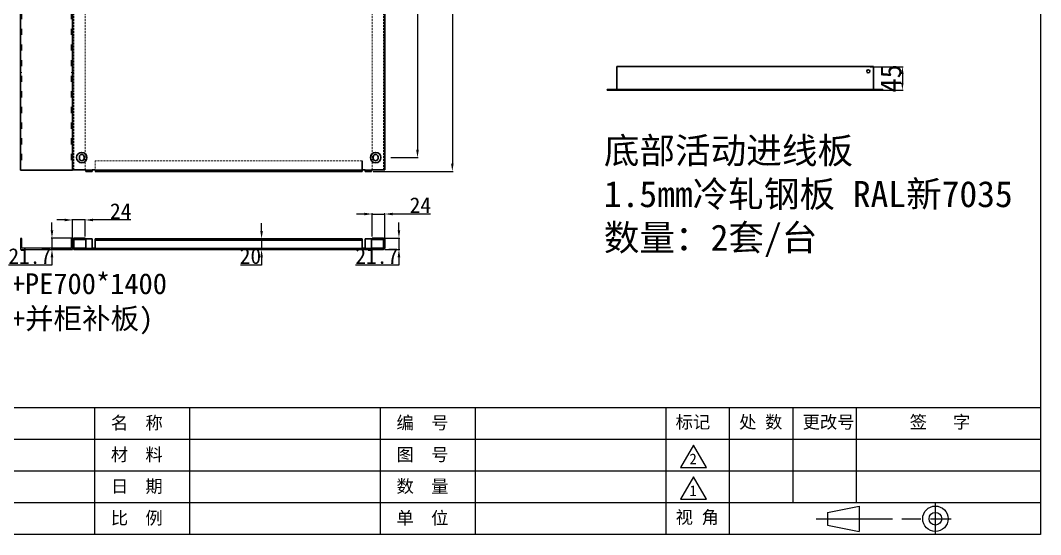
# Model space of a CAD drawing. Header units: millimetres. Extents: x 6893 to 19543, y -3475 to 6590.
# Drawn here: x 16194 to 18148, y -1582 to -596 of the extents above; entities that cross this region are included whole.
import ezdxf

# ---------------------------------------------------------------- set-up
doc = ezdxf.new("R2010")
doc.units = ezdxf.units.MM
for name, pattern in [('ACAD_ISO03W100', [30, 12, -18]), ('ACAD_ISO04W100', [30, 24, -3, 0, -3]), ('ACAD_ISO08W100', [36, 24, -3, 6, -3]), ('HIDDEN', [1.905, 1.27, -0.635]), ('HIDDEN2', [4.7625, 3.175, -1.5875]), ('SLD-实线', [0]), ('SLD-虚线', [1.905, 1.27, -0.635])]:
    doc.linetypes.add(name, pattern=pattern)
for name, color, linetype in [('shixian', 7, 'Continuous'), ('tukuang', 7, 'Continuous'), ('xuxian1', 6, 'ACAD_ISO04W100'), ('zhongxingxian', 1, 'ACAD_ISO08W100')]:
    doc.layers.add(name, color=color, linetype=linetype)
doc.layers.add('虚线层', color=1, linetype='HIDDEN2', lineweight=13)
doc.layers.add('轮廓层', color=7, linetype='Continuous', lineweight=30)
doc.styles.get("Standard").update_dxf_attribs({"font": ''})
doc.styles.get('Standard').set_extended_font_data('SimSun')
doc.dimstyles.new('40#', dxfattribs={"dimtxt": 40, "dimasz": 14, "dimexe": 1.5, "dimexo": 3, "dimgap": 2, "dimtad": 1, "dimzin": 12, "dimdsep": 46, "dimtxsty": 'Standard', "dimcen": 20, "dimclrd": 3, "dimclre": 3, "dimclrt": 7, "dimadec": 0, "dimazin": 3, "dimtfac": 1, "dimtmove": 0, "dimatfit": 3, "dimfxl": 1, "dimarcsym": 0})
doc.dimstyles.new('50#', dxfattribs={"dimtxt": 50, "dimasz": 15, "dimexe": 1.5, "dimexo": 3, "dimgap": 2, "dimtad": 1, "dimtoh": 1, "dimzin": 12, "dimdsep": 46, "dimtxsty": 'Standard', "dimcen": 20, "dimclrd": 3, "dimclre": 3, "dimclrt": 7, "dimadec": 0, "dimazin": 3, "dimtfac": 1, "dimtmove": 0, "dimatfit": 3, "dimfxl": 1, "dimarcsym": 0})

# ---------------------------------------------------------------- blocks, each defined once
blk = doc.blocks.new('图框1')
for p, q in [((184.58, 52.16), (184.58, 72.16)), ((199.58, 52.16), (199.58, 72.16)), ((229.58, 52.16), (229.58, 72.16)), ((244.58, 52.16), (244.58, 72.16)), ((274.58, 52.16), (274.58, 72.16)), ((284.58, 52.16), (284.58, 72.16)), ((294.58, 57.16), (294.58, 72.16)), ((304.58, 57.16), (304.58, 72.16)), ((333.58, 67.16), (139.58, 67.16)), ((278.9, 66.26), (276.86, 62.73)), ((280.93, 62.73), (278.9, 66.26)), ((276.86, 62.73), (280.93, 62.73)), ((333.58, 62.16), (139.58, 62.16)), ((278.9, 61.26), (276.86, 57.73)), ((280.93, 57.73), (278.9, 61.26)), ((333.58, 57.16), (139.58, 57.16)), ((276.86, 57.73), (280.93, 57.73)), ((300.02, 55.66), (305.02, 56.66)), ((305.02, 56.66), (305.02, 52.66)), ((317.01, 52.16), (317.01, 57.16)), ((300.02, 55.66), (300.02, 53.66)), ((300.02, 53.66), (305.02, 52.66))]:
    blk.add_line(p, q)
for radius in [2, 1]:
    blk.add_circle((317.01, 54.66), radius)
at = {"layer": 'tukuang', "linetype": 'ByBlock'}
blk.add_line((333.58, 72.16), (49.58, 72.16), dxfattribs=at)
at = {"layer": 'xuxian1', "linetype": 'ByBlock'}
for p, q in [((333.58, 247.16), (333.58, 52.16)), ((333.58, 52.16), (49.58, 52.16))]:
    blk.add_line(p, q, dxfattribs=at)
at = {"layer": 'zhongxingxian', "ltscale": 0.5}
blk.add_line((298.24, 54.66), (319.51, 54.66), dxfattribs=at)
for s, p in [('2', (278.28, 63.25)), ('1', (278.28, 58.25))]:
    blk.add_text(s, height=1.68).set_placement(p)
at = {"layer": 'shixian', "char_height": 2, "width": 17.993, "attachment_point": 1}
for s, insert in [('名  称', (187.12, 70.78)), ('编  号', (232.12, 70.78)), ('标记', (276.09, 70.9)), ('处 数', (286.09, 70.9)), ('更改号', (296.09, 70.9)), ('签   字', (312.96, 70.9)), ('材  料', (187.12, 65.78)), ('图  号', (232.12, 65.78)), ('数  量', (232.12, 60.78)), ('日  期', (187.12, 60.78)), ('比  例', (187.12, 55.78)), ('单  位', (232.12, 55.78)), ('视 角', (276.09, 55.9))]:
    blk.add_mtext(s, dxfattribs=dict(at, insert=insert))
blk = doc.blocks.new('*D230')
at = {"color": 3, "lineweight": -2, "transparency": 16777216}
for p, q in [((16869, 410.2), (17022.4, 410.2)), ((17020.9, 395.2), (17020.9, -870.8)), ((16869, -885.8), (17022.4, -885.8))]:
    blk.add_line(p, q, dxfattribs=at)
at = {"color": 3, "transparency": 16777216}
for points in [[(17023.4, 395.2), (17018.4, 395.2), (17020.9, 410.2)], [(17018.4, -870.8), (17023.4, -870.8), (17020.9, -885.8)]]:
    blk.add_solid(points, dxfattribs=at)
at = {"layer": 'Defpoints', "color": 0, "transparency": 16777216}
for p in [(16866, 410.2), (16866, -885.8), (17020.9, -885.8)]:
    blk.add_point(p, dxfattribs=at)
at = {"color": 7, "transparency": 16777216, "insert": (17003.9, 112.2), "char_height": 30, "attachment_point": 5, "rotation": 90}
blk.add_mtext('1296', dxfattribs=at)
blk = doc.blocks.new('*D233')
at = {"color": 3, "lineweight": -2, "transparency": 16777216}
for p, q in [((16852.5, -967.4), (16837.5, -967.4)), ((16867.5, -1010.5), (16867.5, -965.9)), ((16867.5, -967.4), (16891.5, -967.4)), ((16891.5, -1013.5), (16891.5, -965.9)), ((16938, -967.4), (16906.5, -967.4)), ((16979.3, -967.4), (16938, -967.4))]:
    blk.add_line(p, q, dxfattribs=at)
at = {"color": 3, "transparency": 16777216}
for points in [[(16852.5, -969.9), (16852.5, -964.9), (16867.5, -967.4)], [(16906.5, -964.9), (16906.5, -969.9), (16891.5, -967.4)]]:
    blk.add_solid(points, dxfattribs=at)
at = {"layer": 'Defpoints', "color": 0, "transparency": 16777216}
for p in [(16891.5, -967.4), (16867.5, -1013.5), (16891.5, -1016.5)]:
    blk.add_point(p, dxfattribs=at)
at = {"color": 7, "transparency": 16777216, "insert": (16959.6, -950.4), "char_height": 30, "attachment_point": 5}
blk.add_mtext('24', dxfattribs=at)
blk = doc.blocks.new('*D234')
at = {"color": 3, "lineweight": -2, "transparency": 16777216}
for p, q in [((16918.6, -998.5), (16918.6, -983.5)), ((16891.5, -1013.5), (16920.1, -1013.5)), ((16918.6, -1013.5), (16918.6, -1035.2)), ((16891.5, -1035.2), (16920.1, -1035.2)), ((16918.6, -1050.2), (16918.6, -1065.2)), ((16918.6, -1065.2), (16835.5, -1065.2))]:
    blk.add_line(p, q, dxfattribs=at)
at = {"color": 3, "transparency": 16777216}
for points in [[(16916.1, -998.5), (16921.1, -998.5), (16918.6, -1013.5)], [(16921.1, -1050.2), (16916.1, -1050.2), (16918.6, -1035.2)]]:
    blk.add_solid(points, dxfattribs=at)
at = {"layer": 'Defpoints', "color": 0, "transparency": 16777216}
for p in [(16888.5, -1013.5), (16888.5, -1035.2), (16918.6, -1035.2)]:
    blk.add_point(p, dxfattribs=at)
at = {"color": 7, "transparency": 16777216, "insert": (16876.1, -1048.2), "char_height": 30, "attachment_point": 5}
blk.add_mtext('21.7', dxfattribs=at)
blk = doc.blocks.new('*D235')
at = {"color": 3, "lineweight": -2, "transparency": 16777216}
for p, q in [((16655.5, -1000.2), (16655.5, -985.2)), ((16657.6, -1015.2), (16654, -1015.2)), ((16655.5, -1015.2), (16655.5, -1035.2)), ((16657.6, -1035.2), (16654, -1035.2)), ((16655.5, -1050.2), (16655.5, -1065.2)), ((16655.5, -1065.2), (16614.9, -1065.2))]:
    blk.add_line(p, q, dxfattribs=at)
at = {"color": 3, "transparency": 16777216}
for points in [[(16653, -1000.2), (16658, -1000.2), (16655.5, -1015.2)], [(16658, -1050.2), (16653, -1050.2), (16655.5, -1035.2)]]:
    blk.add_solid(points, dxfattribs=at)
at = {"layer": 'Defpoints', "color": 0, "transparency": 16777216}
for p in [(16660.6, -1015.2), (16655.5, -1035.2), (16660.6, -1035.2)]:
    blk.add_point(p, dxfattribs=at)
at = {"color": 7, "transparency": 16777216, "insert": (16634.2, -1048.2), "char_height": 30, "attachment_point": 5}
blk.add_mtext('20', dxfattribs=at)
blk = doc.blocks.new('*D236')
at = {"color": 3, "lineweight": -2, "transparency": 16777216}
for p, q in [((16278.5, -978.8), (16263.5, -978.8)), ((16293.5, -1013.5), (16293.5, -977.3)), ((16317.5, -978.8), (16293.5, -978.8)), ((16317.5, -1010.5), (16317.5, -977.3)), ((16364, -978.8), (16332.5, -978.8)), ((16405.3, -978.8), (16364, -978.8))]:
    blk.add_line(p, q, dxfattribs=at)
at = {"color": 3, "transparency": 16777216}
for points in [[(16278.5, -981.3), (16278.5, -976.3), (16293.5, -978.8)], [(16332.5, -976.3), (16332.5, -981.3), (16317.5, -978.8)]]:
    blk.add_solid(points, dxfattribs=at)
at = {"layer": 'Defpoints', "color": 0, "transparency": 16777216}
for p in [(16293.5, -978.8), (16317.5, -1013.5), (16293.5, -1016.5)]:
    blk.add_point(p, dxfattribs=at)
at = {"color": 7, "transparency": 16777216, "insert": (16385.6, -961.8), "char_height": 30, "attachment_point": 5}
blk.add_mtext('24', dxfattribs=at)
blk = doc.blocks.new('*D237')
at = {"color": 3, "lineweight": -2, "transparency": 16777216}
for p, q in [((16254, -998.5), (16254, -983.5)), ((16293.5, -1013.5), (16252.5, -1013.5)), ((16254, -1013.5), (16254, -1035.2)), ((16293.5, -1035.2), (16252.5, -1035.2)), ((16254, -1050.2), (16254, -1065.2)), ((16254, -1065.2), (16170.9, -1065.2))]:
    blk.add_line(p, q, dxfattribs=at)
at = {"color": 3, "transparency": 16777216}
for points in [[(16251.5, -998.5), (16256.5, -998.5), (16254, -1013.5)], [(16256.5, -1050.2), (16251.5, -1050.2), (16254, -1035.2)]]:
    blk.add_solid(points, dxfattribs=at)
at = {"layer": 'Defpoints', "color": 0, "transparency": 16777216}
for p in [(16296.5, -1013.5), (16254, -1035.2), (16296.5, -1035.2)]:
    blk.add_point(p, dxfattribs=at)
at = {"color": 7, "transparency": 16777216, "insert": (16211.4, -1048.2), "char_height": 30, "attachment_point": 5}
blk.add_mtext('21.7', dxfattribs=at)
blk = doc.blocks.new('*D246')
at = {"color": 3, "lineweight": -2, "transparency": 16777216}
for p, q in [((16896.4, 383.7), (16955.7, 383.7)), ((16954.2, 368.7), (16954.2, -844.3)), ((16903.3, -859.3), (16955.7, -859.3))]:
    blk.add_line(p, q, dxfattribs=at)
at = {"color": 3, "transparency": 16777216}
for points in [[(16956.7, 368.7), (16951.7, 368.7), (16954.2, 383.7)], [(16951.7, -844.3), (16956.7, -844.3), (16954.2, -859.3)]]:
    blk.add_solid(points, dxfattribs=at)
at = {"layer": 'Defpoints', "color": 0, "transparency": 16777216}
for p in [(16893.4, 383.7), (16900.3, -859.3), (16954.2, -859.3)]:
    blk.add_point(p, dxfattribs=at)
at = {"color": 7, "transparency": 16777216, "insert": (16937.2, -237.8), "char_height": 30, "attachment_point": 5, "rotation": 90}
blk.add_mtext('1243', dxfattribs=at)
blk = doc.blocks.new('jgfj')
at = {"color": 7, "linetype": 'SLD-实线', "lineweight": 30}
for p, q in [((6745.3, -5576.5), (6745.3, -6867.5)), ((6745.3, -5576.5), (6748.3, -5576.5)), ((6748.3, -5576.5), (6842.3, -5576.5)), ((6842.3, -5576.5), (6845.3, -5576.5)), ((6845.3, -5576.5), (6845.3, -6867.5)), ((6745.3, -6867.5), (6748.3, -6867.5)), ((6748.3, -6867.5), (6842.3, -6867.5)), ((6842.3, -6867.5), (6845.3, -6867.5))]:
    blk.add_line(p, q, dxfattribs=at)
at = {"color": 7, "linetype": 'ACAD_ISO03W100', "lineweight": 0}
for p, q in [((6747.8, -5576.5), (6747.8, -6867.5)), ((6842.8, -5576.5), (6842.8, -6867.5))]:
    blk.add_line(p, q, dxfattribs=at)
at = {"color": 7, "linetype": 'SLD-虚线', "lineweight": 0}
for p, q in [((6747.8, -5755.3), (6745.3, -5755.3)), ((6745.3, -5763.8), (6747.8, -5763.8)), ((6845.3, -5755.3), (6842.8, -5755.3)), ((6842.8, -5763.8), (6845.3, -5763.8)), ((6747.8, -6505.3), (6745.3, -6505.3)), ((6845.3, -6505.3), (6842.8, -6505.3)), ((6745.3, -6513.8), (6747.8, -6513.8)), ((6842.8, -6513.8), (6845.3, -6513.8)), ((6747.8, -6530.3), (6745.3, -6530.3)), ((6745.3, -6538.8), (6747.8, -6538.8)), ((6845.3, -6530.3), (6842.8, -6530.3)), ((6842.8, -6538.8), (6845.3, -6538.8)), ((6747.8, -6680.3), (6745.3, -6680.3)), ((6845.3, -6680.3), (6842.8, -6680.3)), ((6745.3, -6688.8), (6747.8, -6688.8)), ((6842.8, -6688.8), (6845.3, -6688.8))]:
    blk.add_line(p, q, dxfattribs=at)
blk = doc.blocks.new('*D296')
at = {"layer": 'Defpoints', "color": 0, "transparency": 16777216}
for p in [(17818.3, -685), (17818.3, -730), (17883, -730)]:
    blk.add_point(p, dxfattribs=at)
at = {"layer": '轮廓层', "color": 3, "lineweight": -2, "transparency": 16777216}
for p, q in [((17821.3, -685), (17884.5, -685)), ((17883, -699), (17883, -716)), ((17821.3, -730), (17884.5, -730))]:
    blk.add_line(p, q, dxfattribs=at)
at = {"layer": '轮廓层', "color": 3, "transparency": 16777216}
for points in [[(17885.3, -699), (17880.7, -699), (17883, -685)], [(17880.7, -716), (17885.3, -716), (17883, -730)]]:
    blk.add_solid(points, dxfattribs=at)
at = {"layer": '轮廓层', "color": 7, "transparency": 16777216, "insert": (17861, -707.5), "char_height": 40, "attachment_point": 5, "rotation": 90}
blk.add_mtext('45', dxfattribs=at)

msp = doc.modelspace()

# ---------------------------------------------------------------- linework, layer by layer
at = {"color": 7, "linetype": 'SLD-实线', "lineweight": 30}
for p, q in [((16293.5078, -882.7667), (16293.5078, 407.2333)), ((16891.5078, -882.7667), (16891.5078, 407.2333)), ((17335.7434, -684.972), (17827.7434, -684.972)), ((17335.7434, -728.472), (17335.7434, -684.972)), ((17827.7434, -728.472), (17827.7434, -684.972)), ((17335.7434, -727.8954), (17335.7434, -714.8954)), ((17827.7434, -714.8954), (17827.7434, -727.8954)), ((17317.7434, -729.972), (17317.7434, -728.472)), ((17317.7434, -728.472), (17335.7434, -728.472)), ((17317.7434, -729.972), (17335.7434, -729.972)), ((17335.7434, -727.8954), (17335.7434, -728.3954)), ((17335.7434, -728.472), (17827.7434, -728.472)), ((17335.7434, -729.972), (17335.7434, -728.472)), ((17335.7434, -729.972), (17827.7434, -729.972)), ((17827.7434, -728.3954), (17827.7434, -727.8954)), ((17827.7434, -729.972), (17827.7434, -728.472)), ((17827.7434, -728.472), (17845.7434, -728.472)), ((17827.7434, -729.972), (17845.7434, -729.972)), ((17845.7434, -729.972), (17845.7434, -728.472)), ((16306.5078, -860.7667), (16306.5078, -857.7667)), ((16315.5078, -857.7667), (16315.5078, -860.7667)), ((16869.5078, -860.7667), (16869.5078, -857.7667)), ((16878.5078, -857.7667), (16878.5078, -860.7667)), ((16848.0078, -865.7667), (16848.0078, -885.7667)), ((16293.5078, -882.7667), (16296.5078, -882.7667)), ((16317.5078, -882.7667), (16296.5078, -882.7667)), ((16319.0078, -882.7667), (16317.5078, -882.7667)), ((16319.0078, -882.7667), (16319.0078, -883.2667)), ((16319.0078, -885.7667), (16319.0078, -883.2667)), ((16331.0078, -883.2667), (16319.0078, -883.2667)), ((16331.0078, -885.7667), (16319.0078, -885.7667)), ((16331.0078, -882.7667), (16331.0078, -883.2667)), ((16337.0078, -882.7667), (16331.0078, -882.7667)), ((16331.0078, -883.2667), (16331.0078, -885.7667)), ((16337.0078, -883.2667), (16337.0078, -882.7667)), ((16848.0078, -883.2667), (16337.0078, -883.2667)), ((16848.0078, -885.7667), (16337.0078, -885.7667)), ((16848.0078, -882.7667), (16848.0078, -883.2667)), ((16854.0078, -882.7667), (16848.0078, -882.7667)), ((16854.0078, -883.2667), (16854.0078, -882.7667)), ((16866.0078, -883.2667), (16854.0078, -883.2667)), ((16854.0078, -885.7667), (16854.0078, -883.2667)), ((16866.0078, -885.7667), (16854.0078, -885.7667)), ((16866.0078, -883.2667), (16866.0078, -882.7667)), ((16867.5078, -882.7667), (16866.0078, -882.7667)), ((16866.0078, -885.7667), (16866.0078, -883.2667)), ((16888.5078, -882.7667), (16867.5078, -882.7667)), ((16888.5078, -882.7667), (16891.5078, -882.7667)), ((16296.5078, -1013.4819), (16317.5078, -1013.4819)), ((16317.5078, -1015.9819), (16296.5078, -1015.9819)), ((16317.5078, -1015.9819), (16317.5078, -1013.4819)), ((16319.0078, -1032.1819), (16319.0078, -1015.1819)), ((16319.0078, -1015.1819), (16331.0078, -1015.1819)), ((16331.0078, -1032.1819), (16331.0078, -1015.1819)), ((16337.0078, -1015.1819), (16848.0078, -1015.1819)), ((16337.0078, -1032.1819), (16337.0078, -1015.1819)), ((16848.0078, -1032.1819), (16848.0078, -1015.1819)), ((16854.0078, -1015.1819), (16866.0078, -1015.1819)), ((16854.0078, -1032.1819), (16854.0078, -1015.1819)), ((16866.0078, -1015.1819), (16866.0078, -1032.1819)), ((16867.5078, -1013.4819), (16888.5078, -1013.4819)), ((16867.5078, -1013.4819), (16867.5078, -1015.9819)), ((16888.5078, -1015.9819), (16867.5078, -1015.9819)), ((16293.5078, -1032.1819), (16293.5078, -1016.4819)), ((16296.0078, -1016.4819), (16296.0078, -1032.1819)), ((16296.5078, -1032.6819), (16319.0078, -1032.6819)), ((16296.5078, -1035.1819), (16319.0078, -1035.1819)), ((16319.0078, -1032.1819), (16319.0078, -1035.1819)), ((16319.0078, -1035.1819), (16331.0078, -1035.1819)), ((16331.0078, -1032.1819), (16331.0078, -1035.1819)), ((16331.0078, -1032.6819), (16337.0078, -1032.6819)), ((16331.0078, -1035.1819), (16337.0078, -1035.1819)), ((16337.0078, -1017.6819), (16848.0078, -1017.6819)), ((16337.0078, -1035.1819), (16337.0078, -1032.1819)), ((16337.0078, -1035.1819), (16848.0078, -1035.1819)), ((16848.0078, -1032.1819), (16848.0078, -1035.1819)), ((16848.0078, -1032.6819), (16854.0078, -1032.6819)), ((16848.0078, -1035.1819), (16854.0078, -1035.1819)), ((16854.0078, -1035.1819), (16854.0078, -1032.1819)), ((16854.0078, -1035.1819), (16866.0078, -1035.1819)), ((16866.0078, -1035.1819), (16866.0078, -1032.1819)), ((16866.0078, -1032.6819), (16888.5078, -1032.6819)), ((16866.0078, -1035.1819), (16888.5078, -1035.1819)), ((16889.0078, -1032.1819), (16889.0078, -1016.4819)), ((16891.5078, -1032.1819), (16891.5078, -1016.4819))]:
    msp.add_line(p, q, dxfattribs=at)
at = {"color": 7, "linetype": 'SLD-虚线', "lineweight": 0}
for p, q in [((16306.5078, -1013.4819), (16306.5078, -1015.9819)), ((16315.5078, -1013.4819), (16315.5078, -1015.9819)), ((16869.5078, -1013.4819), (16869.5078, -1015.9819)), ((16878.5078, -1013.4819), (16878.5078, -1015.9819)), ((16293.5078, -1020.0819), (16296.0078, -1020.0819)), ((16296.0078, -1028.5819), (16293.5078, -1028.5819)), ((16303.0078, -1035.1819), (16303.0078, -1032.6819)), ((16319.0078, -1032.6819), (16331.0078, -1032.6819)), ((16337.0078, -1032.6819), (16848.0078, -1032.6819)), ((16854.0078, -1032.6819), (16866.0078, -1032.6819)), ((16882.0078, -1032.6819), (16882.0078, -1035.1819)), ((16889.0078, -1020.0819), (16891.5078, -1020.0819)), ((16891.5078, -1028.5819), (16889.0078, -1028.5819))]:
    msp.add_line(p, q, dxfattribs=at)
at = {"color": 2}
msp.add_lwpolyline([(16193.5078, -1014.4753), (16193.5078, -1035.4753), (16293.5078, -1035.4753), (16293.5078, -1014.4753), (16291.0078, -1014.4753), (16291.0078, -1032.9753), (16196.0078, -1032.9753), (16196.0078, -1014.4753)], close=True, dxfattribs=at)
at = {"color": 7, "linetype": 'SLD-实线', "lineweight": 30}
msp.add_circle((17817.7434, -693.81), 3, dxfattribs=at)
for centre, radius, start, end in [((16311.0078, -857.7667), 4.5, 0, 180), ((16874.0078, -857.7667), 4.5, 0, 180), ((16311.0078, -860.7667), 4.5, 180, 0), ((16874.0078, -860.7667), 4.5, 180, 0), ((16296.5078, -1016.4819), 3, 90, 180), ((16296.5078, -1016.4819), 0.5, 90, 180), ((16888.5078, -1016.4819), 3, 0, 90), ((16888.5078, -1016.4819), 0.5, 0, 90), ((16296.5078, -1032.1819), 3, 180, 270), ((16296.5078, -1032.1819), 0.5, 180, 270), ((16888.5078, -1032.1819), 0.5, 270, 0), ((16888.5078, -1032.1819), 3, 270, 0)]:
    msp.add_arc(centre, radius, start, end, dxfattribs=at)
at = {"layer": 'xuxian1', "linetype": 'ByBlock'}
msp.add_line((18147.7282, 789.4215), (18147.7282, -1522.0887), dxfattribs=at)
at = {"layer": '虚线层', "linetype": 'HIDDEN', "ltscale": 3}
for p, q in [((16296.0078, -882.7667), (16296.0078, 407.2333)), ((16317.5078, -882.7667), (16317.5078, 407.2333)), ((16867.5078, -882.7667), (16867.5078, 407.2333)), ((16889.0078, -882.7667), (16889.0078, 407.2333)), ((16296.0078, -696.0167), (16293.5078, -696.0167)), ((16293.5078, -704.5167), (16296.0078, -704.5167)), ((16337.0078, -885.7667), (16337.0078, -865.7667)), ((16848.0078, -865.7667), (16337.0078, -865.7667))]:
    msp.add_line(p, q, dxfattribs=at)
at = {"layer": '轮廓层'}
for centre in [(16311.0078, -859.2667), (16874.0078, -859.2667)]:
    msp.add_circle(centre, 10, dxfattribs=at)

# ---------------------------------------------------------------- block references
msp.add_blockref('jgfj', (9448.2569, 5984.2477))
at = {"layer": 'shixian', "xscale": 12.15987634027827, "yscale": 12.1598763402764, "zscale": 12.15987634027384}
msp.add_blockref('图框1', (14091.4012, -2215.9873), dxfattribs=at)

# ---------------------------------------------------------------- texts
at = {"attachment_point": 1}
for s, insert, char_height, width in [('底部活动进线板\\P1.5mm冷轧钢板 RAL新7035\\P数量：2套/台', (17311.1152, -820.7965), 50, 1577.54922), ('PE700*1400+并柜补板+PE700*1400\\P用2.5镀锌安装板(2块+并柜补板)\\P1套/台 装配', (15657.3808, -1080.8946), 40, 1429.915178)]:
    msp.add_mtext(s, dxfattribs=dict(at, insert=insert, char_height=char_height, width=width))

# ---------------------------------------------------------------- dimensions: what is measured, and where the dimension line sits
dim = msp.add_linear_dim(base=(17020.8892, -885.7667), p1=(16866.0078, 410.2333), p2=(16866.0078, -885.7667), angle=270, dimstyle='50#', override={"dimtxt": 30})
dim.commit()
dim.dimension.update_dxf_attribs({"geometry": '*D230', "text_midpoint": (17020.8892, 112.2333), "dimtype": 160})
for base, p1, p2, angle, picture, middle in [((16954.2017, -859.2667), (16893.3828, 383.7333), (16900.2578, -859.2667), 270, '*D246', (16937.2017, -237.7667)), ((16253.9774, -1035.1819), (16296.5078, -1013.4819), (16296.5078, -1035.1819), 90, '*D237', (16211.4188, -1048.1819)), ((16655.4501, -1035.1819), (16660.6325, -1015.1819), (16660.6325, -1035.1819), 90, '*D235', (16634.1764, -1048.1819)), ((16918.647, -1035.1819), (16888.5078, -1013.4819), (16888.5078, -1035.1819), 90, '*D234', (16876.0883, -1048.1819))]:
    dim = msp.add_linear_dim(base=base, p1=p1, p2=p2, angle=angle, dimstyle='50#', override={"dimtxt": 30})
    dim.commit()
    dim.dimension.update_dxf_attribs({"geometry": picture, "text_midpoint": middle})
for base, p1, p2, picture, middle in [((16891.5078, -967.4295), (16867.5078, -1013.4819), (16891.5078, -1016.4819), '*D233', (16959.6436, -967.4295)), ((16293.5078, -978.7904), (16317.5078, -1013.4819), (16293.5078, -1016.4819), '*D236', (16385.6436, -978.7904))]:
    dim = msp.add_linear_dim(base=base, p1=p1, p2=p2, dimstyle='50#', override={"dimtxt": 30})
    dim.commit()
    dim.dimension.update_dxf_attribs({"geometry": picture, "text_midpoint": middle, "dimtype": 160})
at = {"layer": '轮廓层'}
dim = msp.add_linear_dim(base=(17883.0084, -729.972), p1=(17818.2574, -684.972), p2=(17818.2574, -729.972), angle=270, dimstyle='40#', dxfattribs=at)
dim.commit()
dim.dimension.update_dxf_attribs({"geometry": '*D296', "text_midpoint": (17883.0084, -707.472), "dimtype": 160})

doc.saveas('drawing.dxf')
